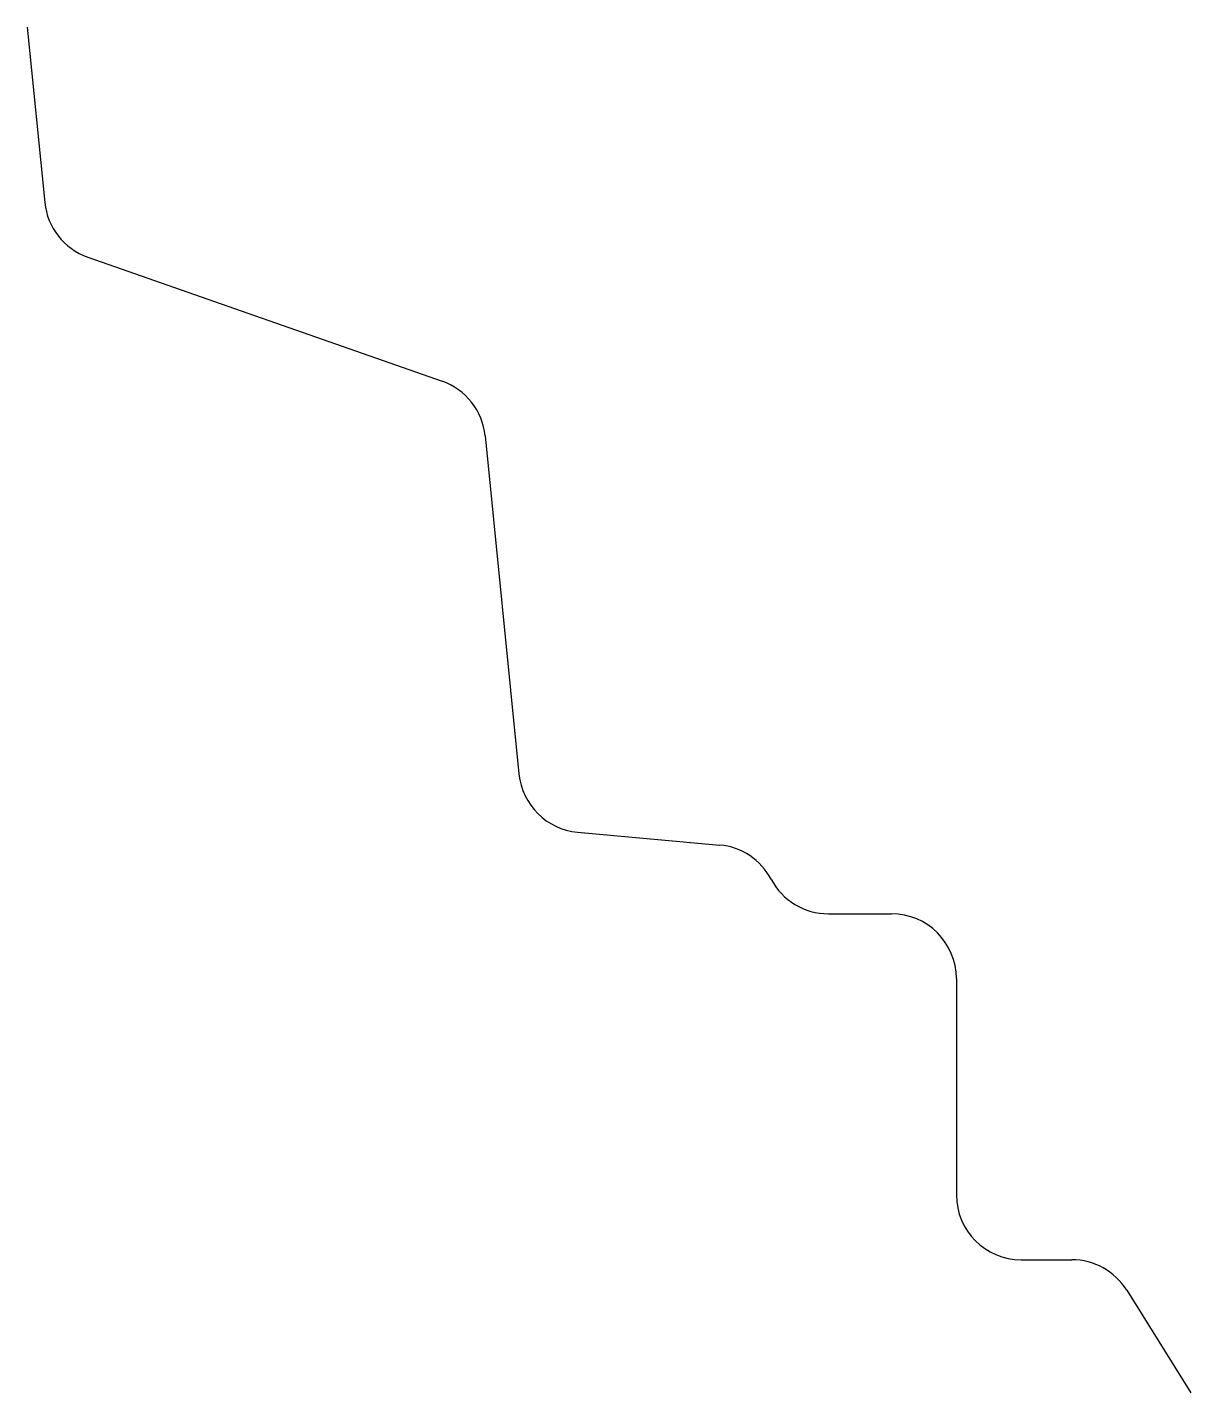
# Model space of a CAD drawing. Header units: millimetres. Extents: x 6 to 59.8, y -60.2 to 3.
import ezdxf

# ---------------------------------------------------------------- set-up
doc = ezdxf.new("R2010")
doc.units = ezdxf.units.MM
doc.header["$MEASUREMENT"] = 0
doc.layers.get('0').update_dxf_attribs({"lineweight": 25, "true_color": 0xffffff})

msp = doc.modelspace()

# ---------------------------------------------------------------- linework, layer by layer
for p, q in [((6, 3), (6.81, -5.098)), ((8.804, -7.631), (25.196, -13.369)), ((27.19, -15.902), (28.754, -31.535)), ((31.467, -34.224), (38.046, -34.822)), ((43.076, -38), (46, -38)), ((49, -41), (49, -51)), ((52, -54), (54.337, -54)), ((56.881, -55.41), (59.844, -60.151))]:
    msp.add_line(p, q)
for centre, start, end in [((9.795, -4.8), 185.71059, 250.70995), ((24.205, -16.2), 5.71059, 70.70995), ((31.739, -31.237), 185.71059, 264.80557), ((37.774, -37.81), 27.92664, 84.80557), ((43.076, -35), 207.92664, 270), ((46, -41), 0, 90), ((52, -51), 180, 270), ((54.337, -57), 32.00538, 90)]:
    msp.add_arc(centre, 3, start, end)

doc.saveas('drawing.dxf')
